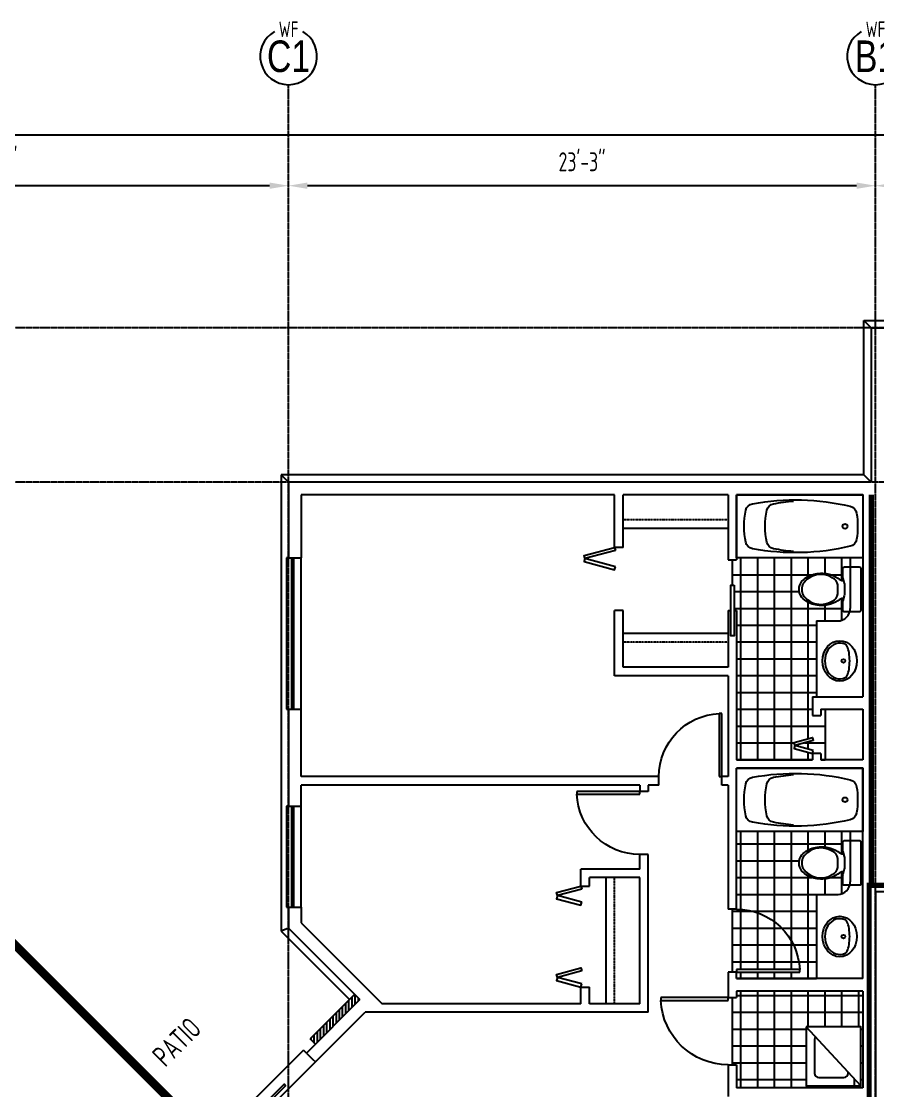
# Model space of a CAD drawing. Extents: x -2060 to 2145, y -590 to 992.
# Drawn here: x -631 to -224, y 483 to 992 of the extents above; entities that cross this region are included whole.
import ezdxf
from ezdxf.enums import TextEntityAlignment as Align

# ---------------------------------------------------------------- set-up
doc = ezdxf.new("R2010")
doc.units = 0
doc.header["$MEASUREMENT"] = 0
for name, pattern in [('CENTER2', [1.125, 0.75, -0.125, 0.125, -0.125]), ('GRIDLINE', [1.53125, 1.375, -0.0625, 0.03125, -0.0625]), ('HIDDEN2', [0.1875, 0.125, -0.0625])]:
    doc.linetypes.add(name, pattern=pattern)
doc.layers.get('0').update_dxf_attribs({"linetype": 'CONTINUOUS'})
doc.layers.get('DEFPOINTS').update_dxf_attribs({"linetype": 'CONTINUOUS'})
for name, color, linetype in [('3', 85, 'CONTINUOUS'), ('DIMENSIONS', 20, 'CONTINUOUS'), ('FIRE SEPARATIONS', 44, 'CENTER2'), ('FURNITURE', 51, 'CONTINUOUS'), ('GRIDLINES', 65, 'GRIDLINE'), ('HATCH', 92, 'CONTINUOUS'), ('HIDDEN', 64, 'HIDDEN2'), ('STAIRS', 101, 'CONTINUOUS'), ('TEXT', 82, 'CONTINUOUS'), ('WALL', 215, 'CONTINUOUS')]:
    doc.layers.add(name, color=color, linetype=linetype)
doc.styles.add('128-AT', font='architxt.shx', dxfattribs={"width": 0.8, "height": 12})
doc.styles.add('AT', font='architxt.shx', dxfattribs={"width": 0.8})
doc.styles.add('ATT', font='archtitl.shx', dxfattribs={"width": 0.8})
doc.dimstyles.new('DIM96', dxfattribs={"dimscale": 96, "dimtxt": 0.09375, "dimasz": 0.09375, "dimexe": 0.0625, "dimexo": 0.0625, "dimgap": 0.0625, "dimtad": 1, "dimtoh": 1, "dimdec": 3, "dimzin": 3, "dimdsep": 46, "dimlunit": 4, "dimtxsty": 'AT', "dimcen": 0.09375, "dimdle": 0.0625, "dimclrd": 256, "dimclre": 256, "dimclrt": 82, "dimadec": 0, "dimazin": 0, "dimtfac": 1, "dimtdec": 3, "dimtofl": 0, "dimtmove": 2, "dimatfit": 3, "dimfxl": 1, "dimfrac": 2, "dimtolj": 1, "dimtzin": 0, "dimlwd": -1, "dimlwe": -1, "dimarcsym": 0})

# ---------------------------------------------------------------- blocks, each defined once
blk = doc.blocks.new('*D3')
at = {"layer": 'DEFPOINTS', "color": 0, "transparency": 16777216}
for p in [(-1880.646752981755, 937.5908043817309), (-1880.646752981755, 937.5908043817309), (219.3532470182443, 937.5908043817309)]:
    blk.add_point(p, dxfattribs=at)
at = {"layer": 'DIMENSIONS', "transparency": 16777216}
blk.add_line((210.3532470182443, 937.5908043817309), (-1871.646752981755, 937.5908043817309), dxfattribs=at)
for points in [[(-1871.646752981755, 939.0908043817308), (-1871.646752981755, 936.0908043817309), (-1880.646752981755, 937.5908043817309)], [(210.3532470182443, 939.0908043817308), (210.3532470182443, 936.0908043817309), (219.3532470182443, 937.5908043817309)]]:
    blk.add_solid(points, dxfattribs=at)
at = {"layer": 'DIMENSIONS', "color": 82, "transparency": 16777216, "insert": (-830.6467529817552, 948.9479472388737), "char_height": 9, "attachment_point": 5, "style": 'AT'}
blk.add_mtext('\\A1;175\'-0"', dxfattribs=at)
blk = doc.blocks.new('Gridline Bubble')
blk.add_arc((0, 13.52288962726698), 13.52288962726699, 120.0000000000005, 59.99999999999946)
at = {"width": 0.8}
for tag, height, style, p in [('TYPE', 7.5, 'AT', (0, 26.32904419372449)), ('33', 15, 'ATT', (0, 13.52288962726698))]:
    blk.add_attdef(tag, text='', height=height, dxfattribs=dict(at, style=style)).set_placement(p, align=Align.MIDDLE_CENTER)
blk = doc.blocks.new('*D21')
at = {"layer": 'DEFPOINTS', "color": 0, "transparency": 16777216}
for p in [(-224.6467529817551, 913.5908043817309), (-224.6467529817551, 913.5908043817309), (-152.6467529817555, 913.5908043817309)]:
    blk.add_point(p, dxfattribs=at)
at = {"layer": 'DIMENSIONS', "transparency": 16777216}
blk.add_line((-161.6467529817555, 913.5908043817309), (-215.6467529817551, 913.5908043817309), dxfattribs=at)
for points in [[(-215.6467529817551, 915.090804381731), (-215.6467529817551, 912.090804381731), (-224.6467529817551, 913.5908043817309)], [(-161.6467529817555, 915.090804381731), (-161.6467529817555, 912.090804381731), (-152.6467529817555, 913.5908043817309)]]:
    blk.add_solid(points, dxfattribs=at)
at = {"layer": 'DIMENSIONS', "color": 82, "transparency": 16777216, "insert": (-188.6467529817553, 924.9479472388738), "char_height": 9, "attachment_point": 5, "style": 'AT'}
blk.add_mtext('\\A1;6\'-0"', dxfattribs=at)
blk = doc.blocks.new('*D22')
at = {"layer": 'DEFPOINTS', "color": 0, "transparency": 16777216}
for p in [(-503.646752981755, 913.5908043817309), (-503.646752981755, 913.5908043817309), (-224.6467529817551, 913.5908043817309)]:
    blk.add_point(p, dxfattribs=at)
at = {"layer": 'DIMENSIONS', "transparency": 16777216}
blk.add_line((-233.6467529817551, 913.5908043817309), (-494.646752981755, 913.5908043817309), dxfattribs=at)
for points in [[(-494.646752981755, 915.090804381731), (-494.646752981755, 912.090804381731), (-503.646752981755, 913.5908043817309)], [(-233.6467529817551, 915.090804381731), (-233.6467529817551, 912.090804381731), (-224.6467529817551, 913.5908043817309)]]:
    blk.add_solid(points, dxfattribs=at)
at = {"layer": 'DIMENSIONS', "color": 82, "transparency": 16777216, "insert": (-364.1467529817551, 924.9479472388738), "char_height": 9, "attachment_point": 5, "style": 'AT'}
blk.add_mtext('\\A1;23\'-3"', dxfattribs=at)
blk = doc.blocks.new('*D23')
at = {"layer": 'DEFPOINTS', "color": 0, "transparency": 16777216}
for p in [(-803.2935059634805, 913.5908043817309), (-803.2935059634805, 913.5908043817309), (-503.646752981755, 913.5908043817309)]:
    blk.add_point(p, dxfattribs=at)
at = {"layer": 'DIMENSIONS', "transparency": 16777216}
blk.add_line((-512.646752981755, 913.5908043817309), (-794.2935059634805, 913.5908043817309), dxfattribs=at)
for points in [[(-794.2935059634805, 915.090804381731), (-794.2935059634805, 912.090804381731), (-803.2935059634805, 913.5908043817309)], [(-512.646752981755, 915.090804381731), (-512.646752981755, 912.090804381731), (-503.646752981755, 913.5908043817309)]]:
    blk.add_solid(points, dxfattribs=at)
at = {"layer": 'DIMENSIONS', "color": 82, "transparency": 16777216, "insert": (-653.4701294726178, 926.4479472388739), "char_height": 9, "attachment_point": 5, "style": 'AT'}
blk.add_mtext('\\A1;24\'-11 5/8"', dxfattribs=at)
blk = doc.blocks.new('DOOR')
for p, q in [((0, 1), (0.0416666666667425, 1)), ((0, 0), (0, 1)), ((0.0416666666667425, 1), (0.0416666666667425, 0)), ((0.0416666666667425, 0), (0, 0))]:
    blk.add_line(p, q)
blk.add_arc((0, 0), 1, 0, 87.6119845367269)
blk = doc.blocks.new('WASH-DRY-STACK')
for p, q in [((14, 0), (-14, -26.00000000000006)), ((14, -3), (10.76923076923077, -3.000000000000014))]:
    blk.add_line(p, q)
blk.add_lwpolyline([(-14, -26.00000000000006), (14, -26.00000000000006), (14, 0), (-14, 0)], close=True)
blk.add_lwpolyline([(-9.233706694233346, -21.57415621607388, 0.1677315794645631), (-8, -22.00000000000006), (8, -22.00000000000006, 0.4142135623730951), (10, -20.00000000000006), (10, -7.999999999999943, 0.414213562373096), (8, -5.999999999999943), (7.538461538461604, -5.999999999999943)], format="xyb")
blk = doc.blocks.new('BF26')
at = {"flags": 128}
for points in [[(1.448888739433613, -0.3882285676537833), (5.331174415971418, 14.10065882668226), (3.882285676537819, 14.48888739433602), (0, 0)], [(9.213460092509209, -0.3882285676537833), (5.331174415971403, 14.10065882668226), (6.780063155405002, 14.48888739433602), (10.66234883194282, 0)]]:
    blk.add_lwpolyline(points, close=True, dxfattribs=at)
blk = doc.blocks.new('BF20')
at = {"flags": 128}
for points in [[(1.448888739433598, -0.3882285676537833), (4.554717280663837, 11.20288134781503), (3.105828541230238, 11.59110991546882), (0, 0)], [(7.660545821894089, -0.3882285676537833), (4.554717280663851, 11.20288134781503), (6.00360602009745, 11.59110991546882), (9.109434561327689, 0)]]:
    blk.add_lwpolyline(points, close=True, dxfattribs=at)
blk = doc.blocks.new('BF16')
for points in [[(1.448888739433584, -0.3882285676537549), (3.778260145356341, 8.305103868947867), (2.329371405922699, 8.693332436601622), (0, 0)], [(6.107631551279098, -0.3882285676537549), (3.778260145356341, 8.305103868947867), (5.227148884789926, 8.693332436601622), (7.556520290712683, 0)]]:
    blk.add_lwpolyline(points, close=True)
blk = doc.blocks.new('TUB5')
blk.add_lwpolyline([(0, 30), (60.00000199999999, 30.00000000000001), (60.00000199999999, 7.1e-15), (0, 0)], close=True)
blk.add_lwpolyline([(4.32973167257802, 22.61316342468686, -0.3022005611818132), (7.515600498149481, 25.69217679734494, -0.1038324197130173), (53.99656267115233, 24.5053228228942, -0.3067937857067174), (57.03159394779138, 21.20129288946486, -0.0739506145524258), (57.03159627043024, 8.798910704786572, -0.3072242080273027), (53.99044080194449, 5.49343463947267, -0.1030373199683075), (7.521751113069981, 4.306877723944324, -0.3026316621430582), (4.329684508904463, 7.387046035489412, -0.1081693474638403)], format="xyb", close=True)
blk.add_lwpolyline([(27.01597679787, 2.990595987791493, -0.0210325513519923), (17.52175111306998, 4.306877723944324, -0.3026316621430582), (14.32968450890446, 7.387046035489412, -0.1081693474638403), (14.32973167257802, 22.61316342468686, -0.3022005611818131), (17.51560049814948, 25.69217679734494, -0.0212033237768883), (27.01597679786996, 27.02124587953604, -0.0212033237768883)], format="xyb")
blk.add_circle((51.500002, 15), 1.125)
blk = doc.blocks.new('TOILET')
for points in [[(9.596095790563293, -5.461335266971707), (8.903904209436702, -3.038664733028586, -0.0696873955881208), (8.75, -1.939780221439093), (8.75, 1.93978022143902, -0.0696873955881207), (8.903904209436702, 3.038664733028513), (9.596095790563298, 5.461335266971635, 0.0696873955881207), (9.75, 6.560219778561128), (9.750000000000005, 9.500000000000108, 0.4142135623730974), (8.749999999999998, 10.50000000000011), (1.749999999999996, 10.50000000000006, 0.4142135623730927), (0.7500000000000044, 9.500000000000057), (0.7499999999999951, -9.500000000000057, 0.4142135623730904), (1.749999999999978, -10.50000000000006), (8.749999999999979, -10.50000000000017, 0.4142135623730998), (9.749999999999995, -9.500000000000176), (9.749999999999996, -6.560219778561203, 0.0696873955881209)], [(11.939229, -1.058161567871685, 0.281665432603754), (13.52692054245551, -4.907331221248007, 0.1024566936140427), (17.89307342234315, -6.89009199281156, 0.2080183760680383), (25.74512540290713, -5.336888531023921, 0.0954068602844704), (28.36191780551308, -2.775864305306676, 0.123350353179912), (29.01048036745559, 4.39095395e-08, 0.1233501886041032), (28.36191826755878, 2.775864370751428, 0.0954068753645917), (25.74512507331464, 5.336888218458538, 0.2080183786312647), (17.89307336375817, 6.89009238848025, 0.1024565537097193), (13.52692069551735, 4.907331627474685, 0.2816654000331655), (11.939229, 1.058161567871847)]]:
    blk.add_lwpolyline(points, format="xyb", close=True)
blk.add_lwpolyline([(9.203945339172371, 4.088808687103391, 0.1036902198458856), (11.93922930296814, 5.353452090029666, -0.0912973664073175), (16.65268928554844, 7.385781854159295, -0.1201139949182308), (23.35076541128366, 7.187505697505731, -0.1496396076297082), (28.9573027315223, 3.866382767143944, -0.1666982958057916), (30.358689007567, 1.2757551e-08, -0.1666983288943744), (28.9573028101413, -3.866382363452645, -0.1496396515372766), (23.35076519609366, -7.187505763911533, -0.1201140891579781), (16.65268994830325, -7.38578125056214, -0.0912974280829994), (11.93922847695592, -5.353452169448829, 0.1036903834501246), (9.203945339172304, -4.088808687103211, 0.1036903834501246)], format="xyb")
blk = doc.blocks.new('LAV')
blk.add_circle((0.0002404004474642, -9.259519912729065), 0.875)
for centre, start, end in [((-6.093632523605529, -9.252602493262962), 113.5315115535066, 154.4044929751659), ((6.093696318622964, -9.252420920600654), 25.59811943050555, 66.47297536469588)]:
    blk.add_arc(centre, 2, start, end)
blk.add_ellipse((0, -11), major_axis=(9.625002, -5e-16), ratio=0.8506491738910807)
for centre, major_axis, ratio, start_param, end_param in [((7.53888233413e-05, -11), (8.49992661117666, -1.6e-15), 0.8308401628620844, 2.762818679446682, 6.661999487796653), ((0.0002404004474657, -9.259519912729067), (-8.754262727869966, 4.7e-15), 0.3410140938749492, 3.806047695897946, 5.618834123520334)]:
    blk.add_ellipse(centre, major_axis=major_axis, ratio=ratio, start_param=start_param, end_param=end_param)
blk = doc.blocks.new('SLDR60')
for p, q in [((0, -7.1e-15), (0, -2.000000000000007)), ((0, -2.000000000000007), (72.00000000000001, -2.000000000000007)), ((72.00000000000001, -7.1e-15), (72.00000000000001, -2.000000000000007))]:
    blk.add_line(p, q)
at = {"flags": 128}
for points in [[(0, 1), (0, 2), (36, 2), (36, 1)], [(18, 3.000000000000007), (18, 4.000000000000007), (54, 4.000000000000007), (54, 3.000000000000007)]]:
    blk.add_lwpolyline(points, close=True, dxfattribs=at)
blk = doc.blocks.new('WIN6')
for p, q in [((0, 1), (1, 1)), ((0, 0), (0, 1)), ((1, 1), (1, 0)), ((1, -1.5), (0, -1.5)), ((1, -2.5), (0, -2.5)), ((1, -6), (0, -6))]:
    blk.add_line(p, q)

msp = doc.modelspace()

# ---------------------------------------------------------------- hatches: boundary and pattern name
at = {"layer": 'HATCH'}
h = msp.add_hatch(dxfattribs=at)
h.set_pattern_fill('ANSI37,_O', color=256, scale=64, angle=45)
h.set_pattern_definition([(90, (-280.6467529817549, 704.6831868166433), (8, 1.8e-15), []), (7e-15, (-280.6467529817549, 704.6831868166433), (1.8e-15, -8), [])])
h.paths.add_polyline_path([(-290.6467549817548, 711.6831868166433), (-291.8967549817548, 711.6831868166433), (-291.8967549817548, 723.6831868166433), (-292.6467549817548, 723.6831868166433), (-292.6467549817548, 735.6831868166433), (-290.6467549817548, 735.6831868166433), (-290.6467549817548, 736.6831868166433), (-236.6467529817549, 736.6831868166433), (-236.6467529817549, 732.1831868166435), (-239.3967529817548, 732.1831868166436, 0.4142135623730976), (-240.3967529817549, 731.1831868166436), (-240.3967529817549, 728.2434065952045, 0.0696873955881038), (-240.2428487723182, 727.1445220836152), (-239.8506983209272, 725.7719955037466, -0.1036903834501235), (-242.5859814587109, 727.036638986092, 0.0912974280829983), (-247.2994429300582, 729.0689680672054, 0.1201140891579781), (-253.9975181778487, 728.8706925805549, 0.1496396515372779), (-259.6040557918962, 725.549569180096, 0.1666983288943739), (-261.005441989322, 721.6831868038857, 0.1666982958057905), (-259.6040557132771, 717.8168040494994, 0.149639607629707), (-253.9975183930387, 714.4956811191375, 0.1201139949182385), (-247.299442267303, 714.297404962484, 0.0912973664073102), (-242.5859822847231, 716.3297347266137, -0.1036902198458872), (-239.8506983209272, 717.5943781295399), (-240.2428487723182, 716.2218515496716, 0.0696873955881334), (-240.3967529817549, 715.122967038082), (-240.3967529817549, 712.1831868166432, 0.4142135623730994), (-239.3967529817548, 711.1831868166432), (-236.8372779624437, 711.1831868166432, -0.3419987131196431), (-242.6467529817549, 706.6831868166433), (-252.6467529817548, 706.6831868166433), (-252.6467529817548, 668.6831868166433), (-254.6467529817548, 668.6831868166433), (-254.6467529817548, 661.6831868166433), (-250.6467529817548, 661.6831868166433), (-250.6467529817548, 664.6831868166433), (-248.6467529817549, 664.6831868166433), (-248.6467529817549, 640.6831868166433), (-250.6467529817548, 640.6831868166433), (-250.6467529817548, 643.6831868166433), (-254.6467529817548, 643.6831868166433), (-254.2585244141012, 645.132075556077), (-262.9518568507028, 647.4614469619996), (-254.2585244141012, 649.7908183679225), (-254.6467529817548, 651.239707107356), (-263.3400854183565, 648.9103357014332), (-262.9518568507028, 647.4614469619996), (-263.3400854183565, 646.012558222566), (-254.6467529817548, 643.6831868166433), (-254.6467529817548, 640.6831868166433), (-290.6467549817551, 640.6831868166433)])
h = msp.add_hatch(dxfattribs=at)
h.set_pattern_fill('ANSI37,_O', color=256, scale=64, angle=45)
h.set_pattern_definition([(90, (-272.6467529817548, 584.683186816643), (8, 1.8e-15), []), (7e-15, (-272.6467529817548, 584.683186816643), (1.8e-15, -8), [])])
edge = h.paths.add_edge_path()
edge.add_line((-290.6467549817548, 606.6831868166429), (-236.6467529817549, 606.6831868166429))
edge.add_line((-236.6467529817549, 606.6831868166429), (-236.6467529817549, 602.183186816643))
edge.add_line((-236.6467529817549, 602.183186816643), (-239.3967529817548, 602.1831868166432))
edge.add_arc((-239.3967529817548, 601.1831868166432), 1, 90, 180)
edge.add_line((-240.3967529817549, 601.1831868166432), (-240.3967529817549, 598.2434065952041))
edge.add_arc((-236.3967529817546, 598.2434065952041), 4.000000000000227, 180, 195.9453959009186)
edge.add_line((-240.2428487723182, 597.1445220836149), (-239.8506983209272, 595.7719955037462))
edge.add_arc((-238.2020369817549, 602.9282448166427), 7.343703999999841, 233.3470609999996, 257.0265235564532, ccw=False)
edge.add_arc((-250.4614579374639, 585.2535006618201), 14.17270187848152, 56.242486789972, 77.10847013945632)
edge.add_arc((-250.2417528974147, 585.229894566444), 14.14839719909901, 77.99713179139148, 105.3940012265789)
edge.add_arc((-251.3764948807135, 588.0531396925403), 11.13055315827159, 103.6199221980036, 137.6622118780855)
edge.add_arc((-254.6674067517855, 591.5731001433941), 6.338991224561746, 141.1485685513929, 179.004917675095)
edge.add_arc((-254.6674049781358, 591.7932738186813), 6.338993004097051, 180.9950852484391, 218.8514269938279)
edge.add_arc((-251.3764940522762, 595.3132361021816), 11.13055544014118, 222.3377952827885, 256.3800751203898)
edge.add_arc((-250.2417509707813, 598.1364916949713), 14.1484098787063, 254.606003914798, 282.0028520589987)
edge.add_arc((-250.4614636646557, 598.1128774585457), 14.17270826648029, 282.8915504504258, 303.7575197817308)
edge.add_arc((-238.2020327215583, 580.4381163689078), 7.34371708640956, 102.97348703037142, 126.6529124903449, ccw=False)
edge.add_line((-239.8506983209272, 587.5943781295395), (-240.2428487723181, 586.2218515496713))
edge.add_arc((-236.3967529817546, 585.1229670380816), 4.000000000000229, 164.0546040990754, 180)
edge.add_line((-240.3967529817549, 585.1229670380816), (-240.3967529817549, 582.1831868166428))
edge.add_arc((-239.3967529817548, 582.1831868166428), 1, 180, 270)
edge.add_line((-239.3967529817548, 581.1831868166429), (-236.8372779624437, 581.1831868166429))
edge.add_arc((-242.6467529817549, 582.6831868166429), 5.999999999999998, 270, 345.52248781406894, ccw=False)
edge.add_line((-242.6467529817549, 576.683186816643), (-252.6467529817548, 576.683186816643))
edge.add_line((-252.6467529817548, 576.683186816643), (-252.6467529817548, 536.6831868166429))
edge.add_line((-252.6467529817548, 536.6831868166428), (-290.6467549817551, 536.6831868166427))
edge.add_line((-290.6467549817551, 536.6831868166428), (-290.6467549817551, 539.6831868166429))
edge.add_line((-290.6467549817551, 539.6831868166429), (-260.6467549817551, 539.6831868166429))
edge.add_line((-260.6467549817551, 539.6831868166429), (-260.6467549817551, 540.933186816645))
edge.add_arc((-290.6655770780651, 539.6363724552758), 30.04682025668881, 2.473642013580814, 89.96410845668574)
edge.add_line((-290.6467549817548, 569.6831868166428), (-290.6467549817548, 606.6831868166429))
edge = h.paths.add_edge_path()
edge.add_arc((-290.66557707807, 539.6363724552758), 30.04682025668879, 2.4736420135809, 89.96410845685028, ccw=False)
edge.add_line((-260.6467549817601, 540.933186816645), (-290.646754981846, 540.933186816645))
edge.add_line((-290.646754981846, 540.933186816645), (-290.6467549817551, 539.6831868166429))
edge.add_line((-290.6467549817551, 539.6831868166429), (-292.6467549817551, 539.6831868166429))
edge.add_line((-292.6467549817551, 539.6831868166429), (-292.646754981846, 569.6831868166429))
edge.add_line((-292.646754981846, 569.6831868166428), (-290.646754981846, 569.6831868166428))
h = msp.add_hatch(dxfattribs=at)
h.set_pattern_fill('ANSI31', color=256, scale=12, angle=45, style=0)
h.set_pattern_definition([(90, (-432.9360748631002, 147.7328266036989), (1.5, 2e-16), [])])
h.paths.add_polyline_path([(-472.1805012189537, 529.2169350538416), (-469.7056274848007, 526.7420613196884), (-490.9188309204239, 505.5288578841188), (-493.3937046545822, 508.003731618277)])
h = msp.add_hatch(dxfattribs=at)
h.set_pattern_fill('ANSI37,_O', color=256, scale=64, angle=45)
h.set_pattern_definition([(90, (-256.646752981755, 520.683186816643), (8, 1.8e-15), []), (7e-15, (-256.646752981755, 520.683186816643), (1.8e-15, -8), [])])
h.paths.add_polyline_path([(-290.6467549817551, 527.6831868166429), (-290.6467549817551, 530.683186816643), (-230.6467529817549, 530.683186816643), (-230.6467529817549, 484.6831868166429), (-290.6467549817549, 484.6831868166429), (-290.6467549817549, 495.6831868166428), (-292.6467549817551, 495.6831868166428), (-292.6467549817551, 527.6831868166429)])
h.paths.add_polyline_path([(-257.6467529817549, 485.6831868166429), (-231.646752981755, 485.6831868166429), (-231.646752981755, 513.6831868166429), (-257.6467529817551, 513.6831868166429)], flags=16)
edge = h.paths.add_edge_path(flags=0)
edge.add_arc((-251.6467529817551, 507.6831868166428), 1.999999999999963, 141.9132884347358, 180.0000000000015)
edge.add_line((-253.6467529817551, 507.6831868166428), (-253.6467529817551, 491.6831868166428))
edge.add_arc((-251.6467529817551, 491.6831868166429), 2, 180.0000000000016, 270)
edge.add_line((-251.6467529817551, 489.6831868166429), (-239.6467529817548, 489.6831868166429))
edge.add_arc((-239.6467529817548, 491.6831868166428), 2, 270, 360)
edge.add_line((-237.6467529817548, 491.6831868166428), (-237.6467529817548, 492.1447252781812))
edge.add_line((-237.6467529817548, 492.1447252781812), (-253.2209091978288, 508.9168935108761))

# ---------------------------------------------------------------- linework, layer by layer
at = {"layer": '3'}
for p, q in [((-226.6467529817551, 584.0182169174643), (-226.6467529817551, 766.6831868166427)), ((-226.6467529817551, 766.6831868166428), (-226.6467529817551, 584.0182169174645))]:
    msp.add_line(p, q, dxfattribs=at)
at = {"layer": 'FIRE SEPARATIONS', "ltscale": 0.5, "const_width": 2.5}
for points in [[(-226.6467529817551, 766.6831868166427), (-226.6467529817551, 581.0182169174645)], [(-800.2935059634806, 81.01837957291421), (-470.2935059634805, 81.03627118827791), (-470.2935059634805, 106.1327548161996), (-430.1076477383535, 146.3186130413265), (-421.6223663641151, 137.8333316670881), (-404.2935059634805, 120.5044712664534), (-404.2935059634805, 81.03643383491656), (-263.3452377915894, 81.03643383491728), (-227.6467529817548, 116.7349186447516), (-227.6467529817546, 257.6831868166437), (-267.1147904132906, 257.6831868166432), (-284.4436508139251, 275.0120472172775), (-292.928932188164, 283.4973285915161), (-252.7430739630372, 323.6831868166429), (-227.6467529817544, 323.6831868166429), (-227.6467529817551, 581.0182169174645), (-226.6467529817551, 581.0182169174645), (-173.646752981755, 581.0182169174645)]]:
    msp.add_lwpolyline(points, dxfattribs=at)
at = {"layer": 'FURNITURE'}
for p, q in [((-294.646754981755, 750.6831868166431), (-344.646754981755, 750.6831868166431)), ((-236.6467529817549, 736.6831868166429), (-236.6467529817549, 712.683186816643)), ((-252.6467529817548, 706.6831868166429), (-252.6467529817548, 670.683186816643)), ((-252.6467529817548, 706.6831868166429), (-242.6467529817549, 706.6831868166429)), ((-294.6467549817549, 700.6831868166429), (-344.6467549817549, 700.6831868166429)), ((-248.6467529817549, 664.683186816643), (-248.6467529817549, 640.6831868166429)), ((-236.6467529817549, 606.6831868166429), (-236.6467529817549, 582.6831868166429)), ((-352.6467549817551, 524.6831868166428), (-352.6467549817551, 584.6831868166429)), ((-252.6467529817548, 576.683186816643), (-252.6467529817548, 536.6831868166429)), ((-252.6467529817548, 576.683186816643), (-242.6467529817549, 576.683186816643)), ((-541.8305191658021, 446.1318882643843), (-490.9188309202989, 497.0435765097517))]:
    msp.add_line(p, q, dxfattribs=at)
msp.add_lwpolyline([(-291.8967549817549, 723.6831868166429), (-291.8967549817549, 699.683186816643), (-293.3967549817549, 699.683186816643), (-293.3967549817549, 723.6831868166429)], close=True, dxfattribs=at)
for centre in [(-242.6467529817549, 712.683186816643), (-242.6467529817549, 582.6831868166429)]:
    msp.add_arc(centre, 6, 270, 0, dxfattribs=at)
at = {"layer": 'GRIDLINES'}
for p, q in [((-503.6467529817548, 42.01821691746454), (-503.646752981755, 961.5908043817309)), ((-224.6467529817548, 42.01821691746454), (-224.6467529817551, 961.5908043817309)), ((344.4753753363789, 846.0182169174645), (-2030.070412170152, 846.0182169174645)), ((344.4753753363789, 772.683186816643), (-2030.070412170152, 772.683186816643))]:
    msp.add_line(p, q, dxfattribs=at)
at = {"layer": 'HATCH'}
for p, q in [((-292.6467549817549, 723.6831868166429), (-292.6467549817549, 735.6831868166429)), ((-292.646754981846, 539.6831868166429), (-292.646754981846, 569.6831868166428)), ((-292.6467549817551, 495.6831868166428), (-292.6467549817551, 527.6831868166429))]:
    msp.add_line(p, q, dxfattribs=at)
at = {"layer": 'HIDDEN'}
for p, q in [((-294.646754981755, 754.6831868166431), (-344.646754981755, 754.6831868166431)), ((-294.6467549817549, 696.6831868166429), (-344.6467549817549, 696.6831868166429)), ((-348.6467549817551, 524.6831868166428), (-348.6467549817551, 584.6831868166429))]:
    msp.add_line(p, q, dxfattribs=at)
at = {"layer": 'STAIRS'}
for p, q in [((-230.1467529817551, 776.1831868166429), (-230.1467529817551, 849.5182169174645)), ((-230.1467529817551, 849.5182169174645), (-87.14675298175507, 849.5182169174645)), ((-226.6467529817551, 846.0182169174645), (-230.1467529817551, 849.5182169174645)), ((-230.1467529817551, 776.1831868166427), (-507.146752981755, 776.183186816643)), ((-507.146752981755, 776.183186816643), (-507.146752981755, 559.2334393483368)), ((-503.6467529817549, 772.683186816643), (-507.146752981755, 776.183186816643)), ((-226.6467529817551, 772.6831868166428), (-230.1467529817551, 776.1831868166427)), ((-226.6467529817551, 772.6831868166429), (-230.1467529817551, 776.1831868166429)), ((-503.6467529817549, 560.6831868166429), (-507.146752981755, 559.233439348337)), ((-507.146752981755, 559.2334393483368), (-474.6553749531066, 526.7420613196884)), ((-472.1805012189537, 529.2169350538414), (-493.3937046545822, 508.003731618277)), ((-490.9188309204289, 505.5288578841238), (-493.3937046545822, 508.003731618277))]:
    msp.add_line(p, q, dxfattribs=at)
at = {"layer": 'TEXT', "color": 92, "linetype": 'Continuous', "const_width": 4, "flags": 128}
msp.add_lwpolyline([(-674.4577629140499, 593.5189298660739), (-401.2203461105623, 320.2815130625865)], dxfattribs=at)
at = {"layer": 'WALL'}
for p, q in [((-226.6467529817551, 846.0182169174645), (-195.6467529817551, 846.0182169174647)), ((-226.6467529817551, 846.0182169174645), (-226.6467529817551, 772.6831868166429)), ((-226.6467529817551, 772.6831868166428), (-503.6467529817549, 772.683186816643)), ((-503.6467529817549, 772.683186816643), (-503.6467529817549, 736.6831868166429)), ((-497.6467529817549, 766.683186816643), (-497.646752981755, 736.6831868166429)), ((-348.646754981755, 766.6831868166428), (-497.6467529817549, 766.683186816643)), ((-348.6467549817549, 741.6831868166428), (-348.6467549817549, 766.683186816643)), ((-344.6467549817549, 741.6831868166428), (-344.6467549817549, 766.683186816643)), ((-294.6467549817548, 766.683186816643), (-344.6467549817549, 766.6831868166428)), ((-294.6467549817549, 766.683186816643), (-294.6467549817549, 735.6831868166429)), ((-290.6467549817549, 766.683186816643), (-290.6467549817549, 735.6831868166429)), ((-230.6467529817548, 766.683186816643), (-290.6467549817548, 766.683186816643)), ((-230.6467529817548, 766.683186816643), (-230.6467529817548, 670.683186816643)), ((-344.6467549817549, 741.6831868166428), (-348.6467549817549, 741.6831868166428)), ((-503.6467529817557, 736.6831868166429), (-499.6467529817549, 736.6831868166429)), ((-499.6467529817549, 736.6831868166429), (-497.646752981755, 736.6831868166429)), ((-294.6467549817549, 735.6831868166429), (-290.6467549817549, 735.6831868166429)), ((-344.6467549817549, 711.6831868166428), (-348.6467549817549, 711.6831868166428)), ((-348.646754981755, 680.6831868166429), (-348.6467549817549, 711.6831868166428)), ((-344.6467549817549, 684.6831868166429), (-344.6467549817549, 711.6831868166428)), ((-294.6467549817549, 711.6831868166429), (-293.3967549817549, 711.6831868166429)), ((-294.6467549817549, 711.6831868166429), (-294.6467549817549, 684.6831868166429)), ((-291.8967549817549, 711.6831868166429), (-290.6467549817548, 711.6831868166429)), ((-290.6467549817548, 711.6831868166429), (-290.6467549817551, 640.6831868166429)), ((-294.6467549817549, 684.6831868166429), (-344.6467549817549, 684.6831868166429)), ((-294.6467549817549, 680.6831868166429), (-348.6467549817551, 680.6831868166429)), ((-294.6467549817549, 680.6831868166429), (-294.6467549817549, 632.6831868166428)), ((-254.6467529817548, 670.683186816643), (-230.6467529817548, 670.683186816643)), ((-254.6467529817548, 670.683186816643), (-254.6467529817548, 661.6831868166429)), ((-503.6467529817557, 664.6831868166429), (-499.6467529817549, 664.6831868166429)), ((-503.6467529817549, 664.6831868166429), (-503.6467529817549, 618.6831868166429)), ((-499.6467529817547, 664.6831868166429), (-497.646752981755, 664.6831868166429)), ((-497.6467529817549, 632.6831868166429), (-497.646752981755, 664.6831868166429)), ((-254.6467529817548, 661.6831868166429), (-250.6467529817548, 661.6831868166429)), ((-250.6467529817548, 664.683186816643), (-230.6467529817548, 664.683186816643)), ((-250.6467529817548, 664.683186816643), (-250.6467529817548, 661.6831868166429)), ((-230.6467529817548, 664.683186816643), (-230.6467529817548, 640.6831868166429)), ((-254.6467529817548, 640.6831868166429), (-290.6467549817548, 640.6831868166429)), ((-250.6467529817548, 643.683186816643), (-254.6467529817548, 643.683186816643)), ((-254.6467529817548, 643.683186816643), (-254.6467529817548, 640.6831868166429)), ((-250.6467529817548, 643.683186816643), (-250.6467529817548, 640.6831868166429)), ((-230.6467529817548, 640.6831868166429), (-250.6467529817548, 640.6831868166429)), ((-230.6467529817548, 636.6831868166429), (-290.6467549817548, 636.6831868166429)), ((-290.6467549817548, 569.6831868166428), (-290.6467549817548, 636.6831868166429)), ((-230.6467529817548, 536.6831868166429), (-230.6467529817548, 636.6831868166429)), ((-327.646754981755, 632.6831868168238), (-497.6467529817549, 632.6831868166429)), ((-327.646754981755, 628.683186816643), (-327.646754981755, 632.6831868166429)), ((-294.6467549817549, 632.6831868166428), (-297.646754981755, 632.6831868166428)), ((-297.646754981755, 628.683186816643), (-297.646754981755, 632.6831868166429)), ((-336.6467549817551, 628.683186816643), (-497.6467529817549, 628.6831868166428)), ((-497.6467529817548, 618.6831868166429), (-497.6467529817549, 628.6831868166428)), ((-336.6467549817551, 628.6831868166428), (-336.6467549817551, 625.6831868166429)), ((-332.646754981755, 625.6831868166429), (-336.6467549817551, 625.6831868166429)), ((-332.646754981755, 628.683186816643), (-332.646754981755, 625.6831868166429)), ((-327.6467549817549, 628.6831868168238), (-332.646754981755, 628.683186816643)), ((-294.6467549817549, 628.683186816643), (-297.646754981755, 628.683186816643)), ((-294.6467549817549, 628.683186816643), (-294.6467549818461, 569.6831868166428)), ((-503.6467529817549, 618.6831868166429), (-499.6467529817548, 618.6831868166429)), ((-499.6467529817547, 618.6831868166429), (-497.6467529817548, 618.6831868166429)), ((-332.646754981755, 595.6831868166428), (-336.6467549817551, 595.6831868166428)), ((-336.6467549817551, 588.6831868166429), (-336.6467549817551, 595.6831868166428)), ((-332.646754981755, 520.6831868166428), (-332.646754981755, 595.6831868166428)), ((-336.6467549817551, 588.6831868166429), (-364.6467549817551, 588.6831868166429)), ((-364.6467549817551, 580.6831868166429), (-364.6467549817551, 588.6831868166429)), ((-336.6467549817551, 584.6831868166429), (-360.6467549817551, 584.6831868166429)), ((-360.6467549817551, 580.6831868166429), (-360.6467549817551, 584.6831868166429)), ((-336.6467549817551, 524.6831868166428), (-336.6467549817551, 584.6831868166429)), ((-364.6467549817551, 580.6831868166429), (-360.6467549817551, 580.6831868166429)), ((-224.646752981755, 578.0182169174643), (-224.646752981755, 320.683186816643)), ((-224.6467529817551, 578.0182169174645), (-176.6467529817551, 578.0182169174645)), ((-503.6467529817549, 570.6831868166428), (-499.6467529817547, 570.6831868166428)), ((-503.6467529817549, 570.6831868166428), (-503.6467529817549, 560.6831868166429)), ((-499.6467529817547, 570.6831868166428), (-497.646752981755, 570.6831868166428)), ((-497.646752981755, 570.6831868166428), (-497.646752981755, 563.1684681908814)), ((-290.646754981846, 569.6831868166428), (-294.6467549818461, 569.6831868166428)), ((-503.6467529817549, 560.6831868166429), (-469.7056274848007, 526.7420613196884)), ((-497.646752981755, 563.1684681908814), (-459.1614716075165, 524.6831868166427)), ((-290.6467549817551, 539.6831868166429), (-294.646754981755, 539.6831868166429)), ((-294.646754981755, 539.6831868166429), (-294.646754981755, 527.6831868166429)), ((-290.6467549817551, 536.6831868166428), (-290.6467549817551, 539.6831868166429)), ((-230.6467529817548, 536.6831868166429), (-290.6467549817551, 536.6831868166428)), ((-364.6467549817551, 524.6831868166428), (-364.6467549817551, 532.6831868166428)), ((-364.6467549817551, 532.6831868166428), (-360.6467549817551, 532.6831868166428)), ((-360.6467549817551, 524.6831868166428), (-360.6467549817551, 532.6831868166428)), ((-230.6467529817549, 530.683186816643), (-290.6467549817551, 530.683186816643)), ((-290.6467549817551, 530.683186816643), (-290.6467549817549, 527.6831868166429)), ((-230.6467529817549, 530.683186816643), (-230.6467529817549, 484.6831868166429)), ((-495.1614716075486, 501.2862171970048), (-469.7056274848007, 526.7420613196884)), ((-364.6467549817551, 524.6831868166428), (-459.1614716075165, 524.6831868166427)), ((-336.6467549817551, 524.6831868166428), (-360.6467549817551, 524.6831868166428)), ((-294.646754981755, 527.6831868166429), (-290.6467549817551, 527.6831868166429)), ((-490.9188309202989, 497.0435765097517), (-467.2792206133447, 520.6831868166428)), ((-332.646754981755, 520.6831868166428), (-467.2792206133447, 520.6831868166428)), ((-495.1614716075487, 501.2862171970049), (-492.3330444828025, 498.4577900722588)), ((-492.3330444828025, 498.4577900722588), (-490.9188309202989, 497.0435765097517)), ((-294.646754981755, 495.6831868166428), (-290.6467549817549, 495.6831868166428)), ((-294.646754981755, 495.6831868166428), (-294.646754981755, 480.6831868166429)), ((-290.6467549817549, 495.6831868166428), (-290.6467549817549, 484.6831868166429)), ((-230.6467529817549, 484.6831868166429), (-290.6467549817549, 484.6831868166429))]:
    msp.add_line(p, q, dxfattribs=at)

# ---------------------------------------------------------------- block references
at = {"layer": 'FURNITURE'}
for p in [(-290.6467549817548, 736.6831868166429), (-290.6467549817548, 606.6831868166429)]:
    msp.add_blockref('TUB5', p, dxfattribs=at)
for name, p, rotation in [('BF26', (-348.6467549817549, 731.0208379847), 90), ('TOILET', (-230.6467529817548, 721.683186816643), 180), ('LAV', (-230.6467529817548, 687.683186816643), 270), ('BF16', (-254.6467529817548, 643.683186816643), 90), ('TOILET', (-230.6467529817548, 591.683186816643), 180), ('BF20', (-364.6467549817551, 571.5737522553151), 90), ('LAV', (-230.6467529817548, 556.6831868166429), 270), ('BF20', (-364.6467549817551, 532.6831868166428), 90), ('WASH-DRY-STACK', (-231.646752981755, 499.6831868166428), 270)]:
    msp.add_blockref(name, p, dxfattribs=dict(at, rotation=rotation))
at = {"layer": 'FURNITURE', "extrusion": (0, 0, -1), "zscale": -1, "rotation": 270}
for p, xscale in [((503.6467529817551, 736.6831868166429), 72), ((503.6467529817548, 618.6831868166429), 48)]:
    msp.add_blockref('WIN6', p, dxfattribs=dict(at, xscale=xscale))
at = {"layer": 'FURNITURE', "extrusion": (0, 0, -1), "xscale": 30, "yscale": 30, "zscale": -30}
msp.add_blockref('DOOR', (297.6467549817551, 632.6831868166429), dxfattribs=at)
at = {"layer": 'FURNITURE', "extrusion": (0, 0, -1)}
for p, xscale, yscale, zscale, rotation in [((336.646754981755, 625.6831868166425), 30, 30, -30, 270), ((290.6467549817551, 539.6831868166429), 30, 30, -30, 90), ((294.646754981755, 527.6831868166429), 32, 32, -32, 270)]:
    msp.add_blockref('DOOR', p, dxfattribs=dict(at, xscale=xscale, yscale=yscale, zscale=zscale, rotation=rotation))
at = {"layer": 'FURNITURE', "extrusion": (0, 0, -1), "zscale": -1, "rotation": 135}
msp.add_blockref('SLDR60', (546.0731598529479, 450.3745289515414), dxfattribs=at)
at = {"layer": 'TEXT'}
for p, values in [((-503.6467529817548, 961.5908043817311), {'33': 'C1', 'TYPE': 'WF'}), ((-224.6467529817548, 961.5908043817311), {'33': 'B1', 'TYPE': 'WF'})]:
    msp.add_blockref('Gridline Bubble', p, dxfattribs=at).add_auto_attribs(values)

# ---------------------------------------------------------------- texts
at = {"layer": 'TEXT', "style": '128-AT', "width": 0.8}
msp.add_text('PATIO', height=10, rotation=45.00000000000438, dxfattribs=at).set_placement((-551.1376516077783, 500.9512263710771), align=Align.BOTTOM_CENTER)

# ---------------------------------------------------------------- dimensions: what is measured, and where the dimension line sits
at = {"layer": 'DIMENSIONS'}
for base, p1, p2, picture, middle in [((-1880.646752981755, 937.5908043817309), (219.3532470182443, 937.5908043817309), (-1880.646752981755, 937.5908043817309), '*D3', (-830.6467529817552, 948.9479472388737)), ((-803.2935059634805, 913.5908043817309), (-503.646752981755, 913.5908043817309), (-803.2935059634805, 913.5908043817309), '*D23', (-653.4701294726178, 926.4479472388739)), ((-503.646752981755, 913.5908043817309), (-224.6467529817551, 913.5908043817309), (-503.646752981755, 913.5908043817309), '*D22', (-364.1467529817551, 924.9479472388738)), ((-224.6467529817551, 913.5908043817309), (-152.6467529817555, 913.5908043817309), (-224.6467529817551, 913.5908043817309), '*D21', (-188.6467529817553, 924.9479472388738))]:
    dim = msp.add_linear_dim(base=base, p1=p1, p2=p2, angle=180, dimstyle='DIM96', dxfattribs=at)
    dim.commit()
    dim.dimension.update_dxf_attribs({"geometry": picture, "text_midpoint": middle})

doc.saveas('drawing.dxf')
